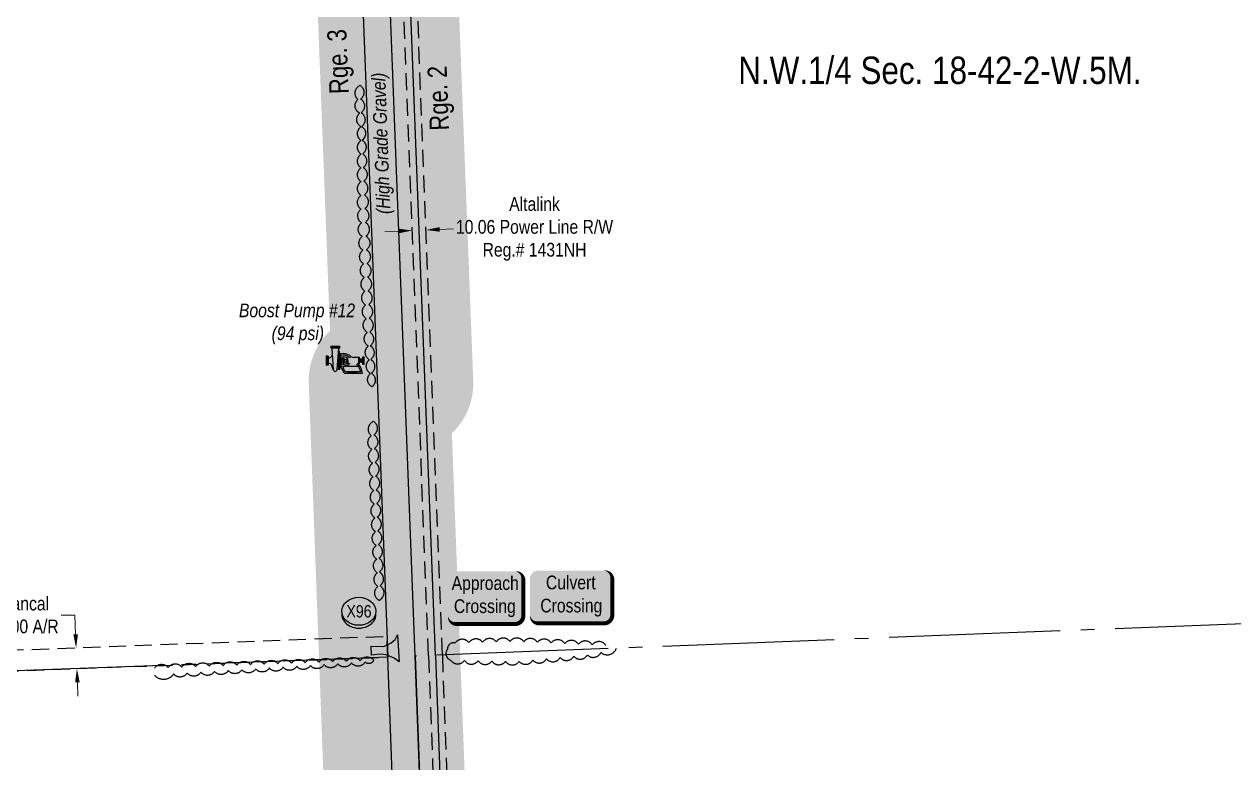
# Model space of a CAD drawing. Extents: x 670596 to 687743, y 5824540 to 5836613.
# Drawn here: x 683205 to 684087, y 5833134 to 5833673 of the extents above; entities that cross this region are included whole.
import ezdxf
from ezdxf.enums import TextEntityAlignment as Align

# ---------------------------------------------------------------- set-up
doc = ezdxf.new("R2010")
doc.units = 0
doc.header["$LTSCALE"] = 5
doc.header["$PDSIZE"] = 0.5
for name, pattern in [('0', [1, 1, 0]), ('foc-ACCESSROAD', [3.75, 2.5, -1.25]), ('foc-FLOWLINE', [3.75, 2.5, -1.25]), ('foc-QUARTERLINE', [33, 25, -3, 2, -3])]:
    doc.linetypes.add(name, pattern=pattern)
doc.layers.get('Defpoints').update_dxf_attribs({"color": 9})
doc.layers.add('10-20_pump_placements_Poi', color=7, linetype='Continuous', plot=False)
for name, color, linetype in [('AS-POWER', 104, 'foc-POWER'), ('AS-ROADS', 254, 'Continuous'), ('C-SYMBOL', 7, 'Continuous'), ('CG-NOTES', 7, 'Continuous'), ('D-TXT', 6, 'Continuous'), ('F-AR', 190, 'foc-ACCESSROAD'), ('F-EZE', 190, 'foc-FLOWLINE'), ('L-BD', 7, 'Continuous'), ('L-QSEC', 8, 'foc-QUARTERLINE'), ('L-SEC', 7, 'Continuous'), ('P-BUFFER-H 30m', 51, 'Continuous'), ('P-CROSSINGS', 250, 'Continuous'), ('T-BUSH', 110, '0')]:
    doc.layers.add(name, color=color, linetype=linetype)
for name, color, linetype, lineweight in [('F-AR-T', 190, 'Continuous', 9), ('F-EZE-T', 190, 'Continuous', 9), ('T-TEXT', 48, 'Continuous', 18)]:
    doc.layers.add(name, color=color, linetype=linetype, lineweight=lineweight)
doc.layers.add('P-PROPOSED-WL4', color=7, linetype='Continuous', true_color=0x5b5bc8)
doc.styles.add('100L', font='ARIALN.TTF', dxfattribs={"height": 11})
doc.styles.add('175L', font='ARIALN.TTF', dxfattribs={"height": 20})
doc.styles.add('80', font='ARIALN.TTF', dxfattribs={"height": 10})
doc.styles.add('80CG', font='ARIALN.TTF', dxfattribs={"height": 10})
doc.styles.add('80L', font='ARIALN.TTF', dxfattribs={"height": 10})
doc.styles.add('80LS', font='ARIALNI.TTF', dxfattribs={"height": 10})
doc.styles.add('Crossing', font='ARIALN.TTF', dxfattribs={"height": 10})
doc.styles.add('foc-LtypeFont', font='ARIALN.TTF', dxfattribs={"height": 7.35})
doc.linetypes.add('foc-POWER', pattern='A,6,-1,["P",foc-LtypeFont,S=0.2,R=0,X=-0.625,Y=-0.75],-1.24,4', length=12.24)
doc.dimstyles.new('Compass 5 000', dxfattribs={"dimscale": 5, "dimtxt": 9, "dimasz": 2, "dimexe": 0.2, "dimexo": 0.0625, "dimgap": 0.5, "dimtad": 0, "dimtih": 1, "dimtoh": 1, "dimzin": 0, "dimdsep": 46, "dimtxsty": '80CG', "dimcen": 0.1, "dimse1": 1, "dimse2": 1, "dimclrd": 256, "dimclrt": 256, "dimaunit": 1, "dimadec": 4, "dimazin": 0, "dimtfac": 0.06, "dimtofl": 0, "dimtmove": 0, "dimatfit": 1, "dimfxl": 0.2, "dimtolj": 1, "dimtzin": 0, "dimlwd": -1, "dimarcsym": 0})

# ---------------------------------------------------------------- blocks, each defined once
blk = doc.blocks.new('*D407')
at = {"layer": 'Defpoints', "color": 0, "transparency": 16777216}
for p in [(683233.83, 5833217.71), (683242.59, 5833218.03), (683234.38, 5833202.72)]:
    blk.add_point(p, dxfattribs=at)
at = {"layer": 'F-AR-T', "transparency": 16777216}
for p, q in [((683241.7, 5833242.06), (683231.7, 5833242.06)), ((683242.22, 5833228.02), (683241.7, 5833242.06)), ((683243.51, 5833193.05), (683243.88, 5833183.05))]:
    blk.add_line(p, q, dxfattribs=at)
for points in [[(683243.89, 5833228.08), (683240.55, 5833227.96), (683242.59, 5833218.03)], [(683245.18, 5833193.11), (683241.84, 5833192.99), (683243.14, 5833203.04)]]:
    blk.add_solid(points, dxfattribs=at)
at = {"layer": 'F-AR-T', "transparency": 16777216, "insert": (683204.42, 5833242.06), "char_height": 10, "attachment_point": 5, "style": '80CG'}
blk.add_mtext('\\A1;Mancal\\P15.00 A/R', dxfattribs=at)
blk = doc.blocks.new('*U487')
h = blk.add_hatch(color=254)
edge = h.paths.add_edge_path()
edge.add_line((-24, -20), (24, -20))
edge.add_arc((24, -14), 6, 270, 360)
edge.add_line((30, -14), (30, 12.5))
edge.add_arc((24, 12.5), 6, 0, 90)
edge.add_line((24, 18.5), (-24, 18.5))
edge.add_arc((-24, 12.5), 6, 90, 180)
edge.add_line((-30, 12.5), (-30, -14))
edge.add_arc((-24, -14), 6, 180, 270)
at = {"color": 160, "flags": 128}
blk.add_lwpolyline([(-24, -20, 3, 3, 0), (24, -20, 3, 3, 0.414214), (30, -14, 3, 3, 0), (30, 12.5, 3, 0, 0.414214), (24, 18.5, 0, 0, 0), (-24, 18.5, 0, 0, 0.414214), (-30, 12.5, 0, 0, 0), (-30, -14, 0, 3, 0.414214)], format="xyseb", close=True, dxfattribs=at)
at = {"color": 160, "style": '80'}
blk.add_attdef('ENTER_TEXT_001', (-26.85, -4.92), '', height=10, dxfattribs=at)
blk = doc.blocks.new('*U858')
h = blk.add_hatch(color=59)
edge = h.paths.add_edge_path()
edge.add_line((-21.5, -20), (21.5, -20))
edge.add_arc((21.5, -14), 6, 270, 360)
edge.add_line((27.5, -14), (27.5, 12.5))
edge.add_arc((21.5, 12.5), 6, 0, 90)
edge.add_line((21.5, 18.5), (-21.5, 18.5))
edge.add_arc((-21.5, 12.5), 6, 90, 180)
edge.add_line((-27.5, 12.5), (-27.5, -14))
edge.add_arc((-21.5, -14), 6, 180, 270)
at = {"color": 1, "flags": 128}
blk.add_lwpolyline([(-21.5, -20, 3, 3, 0), (21.5, -20, 3, 3, 0.414214), (27.5, -14, 3, 3, 0), (27.5, 12.5, 3, 0, 0.414214), (21.5, 18.5, 0, 0, 0), (-21.5, 18.5, 0, 0, 0.414214), (-27.5, 12.5, 0, 0, 0), (-27.5, -14, 0, 3, 0.414214)], format="xyseb", close=True, dxfattribs=at)
blk.add_lwpolyline([(-70.43, -37.66, 0, 7.5, 0), (0, 0, 0, 0, 0)], format="xyseb", dxfattribs=at)
at = {"color": 1, "style": '80'}
blk.add_attdef('ENTER_TEXT_001', (-36.68, -4.99), '', height=10, dxfattribs=at)
blk = doc.blocks.new('*D503')
at = {"layer": 'Defpoints', "color": 0, "transparency": 16777216}
for p in [(683497.76, 5833522.81), (683498.38, 5833506.69), (683488.33, 5833506.3)]:
    blk.add_point(p, dxfattribs=at)
at = {"layer": 'F-EZE-T', "transparency": 16777216}
for p, q in [((683477.72, 5833522.04), (683467.72, 5833521.65)), ((683507.75, 5833523.19), (683517.75, 5833523.57))]:
    blk.add_line(p, q, dxfattribs=at)
for points in [[(683507.69, 5833524.85), (683507.82, 5833521.52), (683497.76, 5833522.81)], [(683477.65, 5833523.7), (683477.78, 5833520.37), (683487.71, 5833522.42)]]:
    blk.add_solid(points, dxfattribs=at)
at = {"layer": 'F-EZE-T', "transparency": 16777216, "insert": (683576.89, 5833523.57), "char_height": 10, "attachment_point": 5, "style": '80CG'}
blk.add_mtext('\\A1;Altalink\\P10.06 Power Line R/W\\PReg.# 1431NH', dxfattribs=at)
blk = doc.blocks.new('xing2')
h = blk.add_hatch(color=50)
h.dxf.hatch_style = 1
edge = h.paths.add_edge_path()
edge.add_ellipse((0, 0), major_axis=(-12.5, 0), ratio=0.816297, start_angle=0, end_angle=360)
h = blk.add_hatch(color=250)
h.dxf.hatch_style = 1
edge = h.paths.add_edge_path()
edge.add_ellipse((0, -2.05), major_axis=(-12.5, 0), ratio=0.816297, start_angle=0, end_angle=180)
edge.add_line((12.5, -2.05), (12.5, 0))
edge.add_ellipse((0, 0), major_axis=(-12.5, 0), ratio=0.816297, start_angle=0, end_angle=180, ccw=False)
edge.add_line((-12.5, 0), (-12.5, -2.05))
at = {"color": 250}
blk.add_ellipse((0, 0), major_axis=(-12.5, 0), ratio=0.816297, dxfattribs=at)
blk.add_ellipse((0, -2.05), major_axis=(-12.5, 0), ratio=0.816297, start_param=0, end_param=3.141593, dxfattribs=at)
at = {"color": 250, "style": 'Crossing'}
blk.add_attdef('CROSSING', text='', height=9, dxfattribs=at).set_placement((0.09, 0.02), align=Align.MIDDLE_CENTER)
at = {"color": 250, "style": 'Crossing', "flags": 1}
for tag, p in [('OWNER', (0.09, -12.49)), ('DESCRIPTION', (0.09, -25.77)), ('LOCATION', (0.09, -39.3)), ('DWG_REF', (0.09, -52.84))]:
    blk.add_attdef(tag, text='', height=9, dxfattribs=at).set_placement(p, align=Align.MIDDLE_CENTER)
blk = doc.blocks.new('A$C32476C2E')
for p, q in [((-61.9, 54.2), (-61.9, 47.2)), ((-61.9, 54.2), (-26.7, 54.2)), ((-61.9, 50.7), (-26.7, 50.7)), ((-61.9, 47.2), (-26.7, 47.2)), ((-26.7, 47.2), (-26.7, 54.2)), ((-72.4, 15.5), (-79.5, 15.5)), ((-79.5, 15.5), (-79.5, -19.6)), ((-76, 15.5), (-76, -19.6)), ((-72.4, 15.5), (-72.4, -19.6)), ((-51.3, -37.8), (-56.6, 46.4)), ((-37.3, -37.2), (-31, 46.6)), ((-32, -2.1), (-32, 33.1)), ((-27.6, 33.1), (-32, 33.1)), ((-27.6, 24.3), (-27.6, 33.1)), ((-27.6, -2.1), (-27.6, 24.3)), ((-23.2, 24.3), (-27.6, 24.3)), ((-23.2, -2.1), (-23.2, 24.3)), ((-19.7, -2.1), (-19.7, 6.8)), ((-19.7, 4.3), (-13.4, 4.3)), ((-13.4, 6.8), (-9.9, 6.8)), ((-13.4, -2.1), (-13.4, 6.8)), ((-9.9, -2.1), (-9.9, 6.8)), ((-9.9, 2.3), (1.4, 2.3)), ((1.4, 4.2), (3.1, 5.9)), ((1.4, -2.1), (1.4, 4.2)), ((3.1, -2.1), (3.1, 8.5)), ((5.3, -2.1), (5.3, 8.8)), ((50.6, 10.2), (29.5, 10.2)), ((47.1, -14.4), (47.1, 10.2)), ((50.6, -14.4), (50.6, 10.2)), ((54.1, 3.2), (50.6, 6.7)), ((54.1, -7.3), (54.1, 3.2)), ((59.4, 2.3), (54.1, 2.3)), ((62.9, 5), (59.4, 5)), ((59.4, -9.1), (59.4, 5)), ((62.9, -16.1), (62.9, 12)), ((62.9, 12), (68.2, 12)), ((68.2, -16.1), (68.2, 12)), ((-72.4, -19.6), (-79.5, -19.6)), ((-51.1, -39.2), (-57.1, -22.7)), ((-27.6, -37.2), (-37.3, -37.2)), ((-32, -2.1), (-32, -37.2)), ((-27.6, -2.1), (-27.6, -28.4)), ((-27.6, -28.4), (-27.6, -37.2)), ((-23.2, -28.4), (-27.6, -28.4)), ((-23.2, -2.1), (-23.2, -28.4)), ((-19.7, -2.1), (-19.7, -10.9)), ((-19.7, -8.4), (-13.4, -8.4)), ((-13.4, -2.1), (-13.4, -10.9)), ((-13.4, -10.9), (-9.9, -10.9)), ((4.3, -24.1), (-10.6, -26.9)), ((-9.9, -2.1), (-9.9, -10.9)), ((-9.9, -6.5), (1.4, -6.5)), ((54.9, -45.8), (-6.2, -45.8)), ((1.4, -2.1), (1.4, -8.3)), ((1.4, -8.3), (3.1, -10)), ((3.1, -2.1), (3.1, -12.6)), ((4.3, -18.7), (4.3, -24.1)), ((4.3, -24.1), (45.7, -24.1)), ((5.3, -2.1), (5.3, -12.9)), ((50.6, -14.4), (45.3, -14.4)), ((54.1, -7.3), (50.6, -10.8)), ((59.4, -6.5), (54.1, -6.5)), ((62.9, -9.1), (59.4, -9.1)), ((62.9, -16.1), (68.2, -16.1)), ((-10.2, -51.1), (61.2, -51.1)), ((4.3, -49), (2.2, -51.1)), ((39.4, -49), (4.3, -49)), ((39.4, -49), (41.5, -51.1))]:
    blk.add_line(p, q)
for centre, radius, start, end in [((-57.3, 46.5), 0.664, 348.3965, 77.2723), ((-30.3, 46.4), 0.729, 94.5399, 183.8661), ((-70.7, 24.3), 16, 263.5945, 348.0269), ((-14.1, -21.6), 46.8, 56.1901, 101.1901), ((-14.1, -21.6), 40.7, 56.1901, 102.9092), ((-13.7, 6), 6.05, 82.5569, 172.5569), ((-13.8, -30.6), 42.6, 66.5291, 88.7878), ((3.5, 13.4), 4.89, 265.5774, 292.9639), ((6.9, 5.5), 3.68, 95.1632, 112.9639), ((13.4, 17.3), 7.11, 226.6908, 273.7462), ((29.2, 35), 24.7, 225.6986, 270.6986), ((-71, -26.8), 14.5, 16.3708, 95.5387), ((-44.3, -37.5), 7.04, 182.3453, 2.3453), ((-14.1, 17.5), 40.7, 257.0908, 303.8099), ((-52.7, -60.4), 43.5, 12.3381, 47.3381), ((-13.7, -10.1), 6.05, 187.4431, 277.4431), ((-9.9, -30.4), 3.52, 100.7582, 215.0512), ((-13.8, 26.5), 42.6, 271.2122, 293.4709), ((-52.7, -60.4), 48.7, 17.3819, 35.0512), ((3.5, -17.5), 4.89, 67.0361, 94.4226), ((6.9, -9.6), 3.68, 247.0361, 264.8368), ((13.4, -21.5), 7.11, 86.2538, 133.3092), ((-10.2, -60.7), 66.8, 12.8303, 42.6217), ((-10.2, -60.7), 72.1, 7.6217, 42.6217)]:
    blk.add_arc(centre, radius, start, end)

msp = doc.modelspace()

# ---------------------------------------------------------------- hatches: boundary and pattern name
at = {"layer": 'AS-ROADS'}
h = msp.add_hatch(color=256, dxfattribs=at)
h.dxf.hatch_style = 1
h.paths.add_polyline_path([(683457.709, 5833219.443), (683466.913, 5833219.047), (683472.455, 5833221.816), (683475.227, 5833224.19), (683477.008, 5833227.652), (683478.097, 5833207.969), (683474.534, 5833210.64), (683468.695, 5833213.014), (683464.34, 5833213.607), (683458.105, 5833212.915)])
at = {"layer": 'P-BUFFER-H 30m'}
h = msp.add_hatch(color=256, dxfattribs=at)
h.dxf.hatch_style = 1
edge = h.paths.add_edge_path()
edge.add_line((677190.88, 5826034.364), (676987.84, 5826027.225))
edge.add_line((676987.84, 5826027.225), (676988.351, 5826011.208))
edge.add_arc((676938.382, 5826009.615), 49.994, -120.521047, 1.826075, ccw=False)
edge.add_line((676912.993, 5825966.548), (676909.934, 5825968.352))
edge.add_arc((676935.324, 5826011.418), 49.994, 181.826075, 239.478953, ccw=False)
edge.add_line((676885.355, 5826009.825), (676883.222, 5826076.736))
edge.add_arc((676933.19, 5826078.329), 49.994, 92.013805, 181.826075, ccw=False)
edge.add_line((676931.434, 5826128.292), (677186.782, 5826137.271))
edge.add_line((677186.782, 5826137.271), (677172.574, 5826493.957))
edge.add_arc((677222.529, 5826495.947), 49.994, 182.217236, 182.280935, ccw=False)
edge.add_line((677172.572, 5826494.013), (677161.576, 5826778.028))
edge.add_arc((677211.532, 5826779.962), 49.994, 133.32201, 182.217236, ccw=False)
edge.add_line((677177.232, 5826816.333), (677158.55, 5827298.559))
edge.add_line((677158.55, 5827298.559), (677123.328, 5828102.041))
edge.add_line((677123.328, 5828102.041), (677088.029, 5828904.381))
edge.add_arc((677137.974, 5828906.578), 49.994, 92.094528, 182.519115, ccw=False)
edge.add_line((677136.147, 5828956.539), (677941.688, 5828985.999))
edge.add_line((677941.688, 5828985.999), (678795.39, 5829017.43))
edge.add_arc((678838.014, 5828991.303), 49.994, 92.178655, 148.493114, ccw=False)
edge.add_line((678836.113, 5829041.261), (679095.94, 5829051.145))
edge.add_line((679095.94, 5829051.145), (679103.038, 5829053.867))
edge.add_arc((679120.935, 5829007.187), 49.994, 92.18666, 110.977343, ccw=False)
edge.add_line((679119.028, 5829057.144), (679561.069, 5829074.022))
edge.add_arc((679566.877, 5829024.367), 49.994, 92.195397, 96.67124, ccw=False)
edge.add_line((679564.962, 5829074.324), (680316.807, 5829103.147))
edge.add_line((680316.807, 5829103.147), (680289.029, 5829852.071))
edge.add_line((680289.029, 5829852.071), (680264.054, 5830522.758))
edge.add_arc((680314.013, 5830524.619), 49.994, 133.258056, 182.132573, ccw=False)
edge.add_line((680279.753, 5830561.028), (680276.196, 5830656.553))
edge.add_line((680276.196, 5830656.553), (680246.213, 5831460.206))
edge.add_line((680246.213, 5831460.206), (680215.351, 5832284.366))
edge.add_arc((680265.309, 5832286.237), 49.994, 92.148626, 182.144523, ccw=False)
edge.add_line((680263.435, 5832336.196), (681068.877, 5832366.415))
edge.add_line((681068.877, 5832366.415), (681821.401, 5832394.716))
edge.add_line((681821.401, 5832394.716), (681805.598, 5832816.244))
edge.add_arc((681855.557, 5832818.117), 49.994, 143.113192, 182.146882, ccw=False)
edge.add_line((681815.571, 5832848.125), (681834.732, 5832873.657))
edge.add_arc((681874.718, 5832843.649), 49.994, 2.145927, 143.113192, ccw=False)
edge.add_line((681924.677, 5832845.521), (681941.401, 5832399.193))
edge.add_line((681941.401, 5832399.193), (682694.705, 5832426.985))
edge.add_line((682694.705, 5832426.985), (683448.059, 5832454.84))
edge.add_line((683448.059, 5832454.84), (683412.219, 5833411.237))
edge.add_arc((683462.178, 5833413.109), 49.994, 133.562272, 182.146115, ccw=False)
edge.add_line((683427.725, 5833449.336), (683406.047, 5834013.774))
edge.add_line((683406.047, 5834013.774), (683375.916, 5834817.728))
edge.add_line((683375.916, 5834817.728), (683345.977, 5835624.47))
edge.add_arc((683395.936, 5835626.324), 49.994, 92.287428, 182.125311, ccw=False)
edge.add_line((683393.941, 5835676.278), (684197.29, 5835708.367))
edge.add_line((684197.29, 5835708.367), (684908.467, 5835736.78))
edge.add_line((684908.467, 5835736.78), (684942.361, 5835811.073))
edge.add_arc((684987.845, 5835790.323), 49.994, 65.131456, 155.476492, ccw=False)
edge.add_line((685008.869, 5835835.681), (685028.667, 5835826.504))
edge.add_arc((685007.643, 5835781.146), 49.994, -16.068914, 65.131456, ccw=False)
edge.add_line((685055.684, 5835767.308), (685044.658, 5835729.031))
edge.add_line((685044.658, 5835729.031), (685314.688, 5835739.386))
edge.add_arc((685316.604, 5835689.429), 49.994, 34.222356, 92.196177, ccw=False)
edge.add_line((685357.942, 5835717.546), (685598.018, 5835364.582))
edge.add_line((685598.018, 5835364.582), (685834.75, 5835370.452))
edge.add_arc((685835.99, 5835320.474), 49.994, 2.198313, 91.420588, ccw=False)
edge.add_line((685885.947, 5835322.392), (685911.192, 5834664.749))
edge.add_line((685911.192, 5834664.749), (686635.77, 5834691.532))
edge.add_line((686635.77, 5834691.532), (686625.993, 5834943.667))
edge.add_line((686625.993, 5834943.667), (686625.603, 5834953.705))
edge.add_arc((686675.56, 5834955.642), 49.994, 92.288875, 182.220798, ccw=False)
edge.add_line((686673.563, 5835005.596), (687058.366, 5835020.976))
edge.add_arc((687098.555, 5834991.24), 49.994, 92.512715, 143.501535, ccw=False)
edge.add_line((687096.363, 5835041.186), (687099.36, 5835041.317))
edge.add_arc((687101.551, 5834991.372), 49.994, 2.512715, 92.512715, ccw=False)
edge.add_line((687151.497, 5834993.563), (687152.446, 5834971.929))
edge.add_arc((687102.501, 5834969.737), 49.994, -87.487492, 2.512715, ccw=False)
edge.add_line((687104.692, 5834919.791), (687096.429, 5834919.429))
edge.add_arc((687094.238, 5834969.375), 49.994, 272.288873, 272.512507, ccw=False)
edge.add_line((687096.234, 5834919.421), (686730.564, 5834904.805))
edge.add_line((686730.564, 5834904.805), (686741.01, 5834635.46))
edge.add_arc((686691.053, 5834633.523), 49.994, -87.779202, 2.220798, ccw=False)
edge.add_line((686692.991, 5834583.567), (686662.171, 5834582.372))
edge.add_arc((686660.234, 5834632.328), 49.994, 247.182957, 272.220798, ccw=False)
edge.add_line((686640.846, 5834586.246), (686635.568, 5834588.467))
edge.add_line((686635.568, 5834588.467), (685862.114, 5834559.877))
edge.add_arc((685860.267, 5834609.837), 49.994, 182.198313, 272.116949, ccw=False)
edge.add_line((685810.31, 5834607.919), (685785.041, 5835266.201))
edge.add_line((685785.041, 5835266.201), (685571.688, 5835260.91))
edge.add_arc((685570.449, 5835310.888), 49.994, 214.222356, 271.420588, ccw=False)
edge.add_line((685529.111, 5835282.771), (685289.298, 5835635.35))
edge.add_line((685289.298, 5835635.35), (685002.226, 5835624.341))
edge.add_line((685002.226, 5835624.341), (684975.431, 5835623.27))
edge.add_arc((684973.435, 5835673.224), 49.994, 229.837958, 272.287782, ccw=False)
edge.add_line((684941.192, 5835635.018), (684201.401, 5835605.462))
edge.add_line((684201.401, 5835605.462), (683450.853, 5835575.482))
edge.add_line((683450.853, 5835575.482), (683478.831, 5834821.566))
edge.add_line((683478.831, 5834821.566), (683508.96, 5834017.677))
edge.add_line((683508.96, 5834017.677), (683532.192, 5833412.794))
edge.add_arc((683482.235, 5833410.876), 49.994, -46.495355, 2.199485, ccw=False)
edge.add_line((683516.651, 5833374.614), (683552.96, 5832405.714))
edge.add_arc((683503.001, 5832403.842), 49.994, -87.882475, 2.146115, ccw=False)
edge.add_line((683504.848, 5832353.882), (682698.506, 5832324.068))
edge.add_line((682698.506, 5832324.068), (681892.271, 5832294.323))
edge.add_arc((681890.428, 5832344.283), 49.994, 264.056445, 272.112898, ccw=False)
edge.add_arc((681876.342, 5832343.751), 49.994, 272.153947, 280.265865, ccw=False)
edge.add_line((681878.221, 5832293.793), (681072.743, 5832263.5))
edge.add_line((681072.743, 5832263.5), (680320.249, 5832235.268))
edge.add_line((680320.249, 5832235.268), (680349.128, 5831464.053))
edge.add_line((680349.128, 5831464.053), (680379.111, 5830660.389))
edge.add_line((680379.111, 5830660.389), (680384.182, 5830524.23))
edge.add_arc((680334.223, 5830522.37), 49.994, -46.742123, 2.132739, ccw=False)
edge.add_line((680368.483, 5830485.96), (680391.945, 5829855.896))
edge.add_line((680391.945, 5829855.896), (680421.685, 5829054.073))
edge.add_arc((680371.726, 5829052.22), 49.994, -87.804603, 2.124156, ccw=False)
edge.add_line((680373.641, 5829002.263), (679575.799, 5828971.677))
edge.add_arc((679569.977, 5829021.331), 49.994, 272.18666, 276.686638, ccw=False)
edge.add_line((679571.885, 5828971.373), (679131.72, 5828954.566))
edge.add_line((679131.72, 5828954.566), (679124.618, 5828951.844))
edge.add_arc((679106.72, 5828998.524), 49.994, 272.178655, 290.977343, ccw=False)
edge.add_line((679108.621, 5828948.566), (678884.632, 5828940.045))
edge.add_arc((678841.974, 5828966.116), 49.994, 272.108492, 328.568358, ccw=False)
edge.add_line((678843.813, 5828916.156), (677945.465, 5828883.082))
edge.add_line((677945.465, 5828883.082), (677193.263, 5828855.571))
edge.add_line((677193.263, 5828855.571), (677226.216, 5828106.56))
edge.add_line((677226.216, 5828106.56), (677261.444, 5827302.934))
edge.add_arc((677211.498, 5827300.745), 49.994, 2.218614, 2.510029, ccw=False)
edge.add_line((677261.454, 5827302.68), (677281.716, 5826779.679))
edge.add_arc((677231.76, 5826777.743), 49.994, -46.679478, 2.218614, ccw=False)
edge.add_line((677266.06, 5826741.371), (677275.481, 5826498.026))
edge.add_line((677275.481, 5826498.026), (677306.827, 5825711.068))
edge.add_line((677306.827, 5825711.068), (677315.471, 5825699.601))
edge.add_arc((677275.552, 5825669.505), 49.994, 1.988412, 37.013358, ccw=False)
edge.add_line((677325.515, 5825671.239), (677327.417, 5825616.478))
edge.add_arc((677277.453, 5825614.743), 49.994, -88.099944, 1.988412, ccw=False)
edge.add_line((677279.111, 5825564.777), (677258.016, 5825564.077))
edge.add_arc((677256.359, 5825614.043), 49.994, 181.98998, 271.900056, ccw=False)
edge.add_line((677206.395, 5825612.307), (677206.156, 5825619.185))
edge.add_line((677206.156, 5825619.185), (676448.534, 5825593.112))
edge.add_line((676448.534, 5825593.112), (675621.606, 5825565.447))
edge.add_line((675621.606, 5825565.447), (674813.811, 5825535.401))
edge.add_line((674813.811, 5825535.401), (674006.072, 5825504.83))
edge.add_line((674006.072, 5825504.83), (673985.967, 5825504.069))
edge.add_arc((673984.076, 5825554.027), 49.994, 271.847905, 272.16748, ccw=False)
edge.add_line((673985.688, 5825504.06), (673184.703, 5825478.217))
edge.add_line((673184.703, 5825478.217), (672384.069, 5825452.353))
edge.add_line((672384.069, 5825452.353), (672364.028, 5825451.705))
edge.add_line((672364.028, 5825451.705), (671562.255, 5825423.567))
edge.add_line((671562.255, 5825423.567), (671405.716, 5825418.102))
edge.add_line((671405.716, 5825418.102), (671360.474, 5825352.878))
edge.add_line((671360.474, 5825352.878), (671368.43, 5825306.565))
edge.add_line((671368.43, 5825306.565), (671377.864, 5825268.225))
edge.add_line((671377.864, 5825268.225), (671395.798, 5825272.31))
edge.add_arc((671406.901, 5825223.564), 49.994, 6.188841, 102.831332, ccw=False)
edge.add_line((671456.604, 5825228.954), (671457.842, 5825217.538))
edge.add_line((671457.842, 5825217.538), (671465.055, 5825159.957))
edge.add_line((671465.055, 5825159.957), (671491.712, 5825126.618))
edge.add_arc((671452.666, 5825095.397), 49.994, 1.309193, 38.645258, ccw=False)
edge.add_line((671502.646, 5825096.54), (671503.523, 5825058.17))
edge.add_arc((671453.542, 5825057.028), 49.994, -32.601957, 1.309193, ccw=False)
edge.add_line((671495.659, 5825030.091), (671398.31, 5824877.882))
edge.add_arc((671356.193, 5824904.819), 49.994, 193.727388, 327.398043, ccw=False)
edge.add_arc((671355.09, 5824908.662), 49.994, 147.398016, 198.310676, ccw=False)
edge.add_line((671312.974, 5824935.599), (671400.193, 5825071.97))
edge.add_line((671400.193, 5825071.97), (671400.095, 5825076.287))
edge.add_line((671400.095, 5825076.287), (671375.283, 5825107.317))
edge.add_arc((671414.33, 5825138.538), 49.994, 187.140394, 218.645258, ccw=False)
edge.add_line((671364.724, 5825132.324), (671361.401, 5825158.85))
edge.add_line((671361.401, 5825158.85), (671349.952, 5825156.242))
edge.add_arc((671338.849, 5825204.987), 49.994, 193.822991, 282.831332, ccw=False)
edge.add_line((671290.303, 5825193.043), (671268.001, 5825283.686))
edge.add_arc((671319.46, 5825296.347), 52.994, 189.747991, 193.822991, ccw=False)
edge.add_line((671267.231, 5825287.374), (671255.511, 5825355.596))
edge.add_arc((671307.74, 5825364.568), 52.994, 145.253591, 189.747991, ccw=False)
edge.add_line((671264.195, 5825394.772), (671336.235, 5825498.63))
edge.add_arc((671377.314, 5825470.137), 49.994, 91.999391, 145.253591, ccw=False)
edge.add_line((671375.57, 5825520.1), (671558.652, 5825526.492))
edge.add_line((671558.652, 5825526.492), (672360.486, 5825554.632))
edge.add_arc((672362.239, 5825504.669), 49.994, 91.85035, 92.009966, ccw=False)
edge.add_line((672360.625, 5825554.636), (672380.743, 5825555.286))
edge.add_line((672380.743, 5825555.286), (673181.379, 5825581.151))
edge.add_line((673181.379, 5825581.151), (673982.227, 5825606.989))
edge.add_line((673982.227, 5825606.989), (674002.177, 5825607.744))
edge.add_line((674002.177, 5825607.744), (674809.949, 5825638.317))
edge.add_line((674809.949, 5825638.317), (675617.882, 5825668.367))
edge.add_arc((675619.741, 5825618.408), 49.994, 91.916118, 92.130078, ccw=False)
edge.add_line((675618.069, 5825668.374), (676445.042, 5825696.04))
edge.add_line((676445.042, 5825696.04), (677203.317, 5825722.136))
edge.add_line((677203.317, 5825722.136), (677190.88, 5826034.364))
at = {"layer": 'P-PROPOSED-WL4'}
h = msp.add_hatch(color=256, dxfattribs=at)
h.dxf.hatch_style = 1
h.paths.add_polyline_path([(678776.296, 5828963.673), (678841.971, 5828966.182), (678841.125, 5828988.417), (679106.688, 5828998.52), (679121.511, 5829004.203), (679569.887, 5829021.324), (679569.882, 5829021.477), (680371.726, 5829052.22), (680341.986, 5829854.036), (680317.122, 5830521.733), (680334.223, 5830522.37), (680329.152, 5830658.525), (680299.169, 5831462.182), (680268.419, 5832283.352), (681070.864, 5832313.458), (681876.342, 5832343.751), (681858.595, 5832817.167), (681872.038, 5832835.08), (681890.428, 5832344.283), (682696.659, 5832374.028), (683503.001, 5832403.842), (683472.74, 5833211.369), (683442.117, 5834015.03), (683432.361, 5834275.239), (683449.254, 5834275.872), (683428.872, 5834819.712), (683399.237, 5835618.269), (683396.239, 5835618.158), (683425.874, 5834819.601), (683446.144, 5834278.757), (683429.251, 5834278.124), (683439.12, 5834014.917), (683469.906, 5833211.408), (683499.891, 5832406.729), (682696.548, 5832377.025), (681893.313, 5832347.391), (681874.718, 5832843.649), (681855.557, 5832818.117), (681873.232, 5832346.636), (681070.751, 5832316.456), (680265.309, 5832286.237), (680296.172, 5831462.07), (680326.155, 5830658.414), (680331.114, 5830525.256), (680314.013, 5830524.619), (680338.988, 5829853.924), (680368.617, 5829055.102), (679566.787, 5829024.36), (679566.792, 5829024.207), (679120.901, 5829007.182), (679106.077, 5829001.498), (678838.014, 5828991.3), (678838.86, 5828969.065), (678776.238, 5828966.688)])

# ---------------------------------------------------------------- linework, layer by layer
at = {"layer": '10-20_pump_placements_Poi'}
msp.add_point((683490.511, 5833191.457), dxfattribs=at)
msp.add_point((683490.511, 5833191.457), dxfattribs=at)
at = {"layer": 'AS-POWER', "flags": 128}
for points in [[(683524.424, 5832287.382), (683520.575, 5832387.296), (683489.869, 5833212.1), (683459.001, 5834015.805), (683402.431, 5835532.088)], [(683504.638, 5833212.667), (683473.77, 5834016.372)], [(683504.639, 5833212.642), (683534.161, 5832407.924)]]:
    msp.add_lwpolyline(points, dxfattribs=at)
at = {"layer": 'AS-ROADS', "const_width": 6.999, "flags": 128}
msp.add_lwpolyline([(683382.94, 5835722.572), (683387.224, 5835631.895), (683433.222, 5834416.137), (683459.711, 5833731.661), (683492.251, 5832911.333), (683511.05, 5832397.649)], dxfattribs=at)
at = {"layer": 'AS-ROADS', "flags": 128}
msp.add_lwpolyline([(683457.709, 5833219.443), (683466.913, 5833219.047), (683472.455, 5833221.816), (683475.227, 5833224.19), (683477.008, 5833227.652), (683478.097, 5833207.969), (683474.534, 5833210.64), (683468.695, 5833213.014), (683464.34, 5833213.607), (683458.105, 5833212.915)], close=True, dxfattribs=at)
at = {"layer": 'F-AR', "flags": 128}
msp.add_lwpolyline([(682856.858, 5833205.023), (683119.831, 5833214.705), (683136.617, 5833199.11), (683469.906, 5833211.408), (683469.353, 5833226.396), (683142.274, 5833214.327), (683125.488, 5833229.922), (682856.299, 5833220.011)], close=True, dxfattribs=at)
at = {"layer": 'F-EZE', "flags": 128}
for points in [[(683499.613, 5833212.474), (683468.745, 5834016.179)], [(683509.664, 5833212.86), (683478.796, 5834016.565)], [(683499.613, 5833212.457), (683529.135, 5832407.739)], [(683509.665, 5833212.826), (683539.187, 5832408.108)]]:
    msp.add_lwpolyline(points, dxfattribs=at)
at = {"layer": 'L-QSEC', "flags": 128}
for points in [[(684290.089, 5833243.428), (683489.869, 5833212.1)], [(683469.906, 5833211.408), (682666.359, 5833181.759)]]:
    msp.add_lwpolyline(points, dxfattribs=at)
at = {"layer": 'L-SEC', "flags": 128}
for points in [[(683439.12, 5834014.917), (683469.906, 5833211.408)], [(683489.869, 5833212.1), (683459.001, 5834015.805)], [(683499.891, 5832406.729), (683469.906, 5833211.408)], [(683489.869, 5833212.1), (683519.391, 5832407.382)]]:
    msp.add_lwpolyline(points, dxfattribs=at)
at = {"layer": 'T-BUSH', "flags": 128}
for points in [[(683449.68, 5833628.263, -0.5205671), (683450.071, 5833618.272, -0.5205671), (683450.462, 5833608.281, -0.5205671), (683450.854, 5833598.29, -0.5205671), (683451.245, 5833588.299, -0.5205671), (683451.636, 5833578.308, -0.5205671), (683452.028, 5833568.317, -0.5205671), (683452.419, 5833558.325, -0.5205671), (683452.81, 5833548.334, -0.5205671), (683453.202, 5833538.343, -0.5205671), (683453.593, 5833528.352, -0.5205671), (683453.984, 5833518.361, -0.5205671), (683454.376, 5833508.37, -0.5205671), (683454.767, 5833498.379, -0.5205671), (683455.158, 5833488.388, -0.5205671), (683455.55, 5833478.397, -0.5205671), (683455.941, 5833468.406, -0.5205671), (683456.332, 5833458.414, -0.5205671), (683456.724, 5833448.423, -0.5205671), (683457.115, 5833438.432, -0.5205671), (683457.506, 5833428.441, -0.5205671), (683457.898, 5833418.45, -0.5205671), (683458.289, 5833408.459, -0.5205671), (683457.198, 5833418.245, -0.5205671), (683456.443, 5833428.215, -0.5205671), (683455.687, 5833438.185, -0.5205671), (683454.931, 5833448.155, -0.5205671), (683454.194, 5833458.127, -0.5205671), (683453.695, 5833468.113, -0.5205671), (683453.197, 5833478.099, -0.5205671), (683452.698, 5833488.086, -0.5205671), (683452.199, 5833498.072, -0.5205671), (683451.7, 5833508.058, -0.5205671), (683451.201, 5833518.045, -0.5205671), (683450.702, 5833528.031, -0.5205671), (683450.382, 5833538.022, -0.5205671), (683450.382, 5833548.02, -0.5205671), (683450.382, 5833558.019, -0.5205671), (683450.382, 5833568.018, -0.5205671), (683450.382, 5833578.017, -0.5205671), (683450.382, 5833588.015, -0.5205671), (683450.382, 5833598.014, -0.5205671), (683449.392, 5833607.946, -0.5205671), (683448.041, 5833617.853, -0.5205671)], [(683459.396, 5833383.376, -0.5205671), (683459.796, 5833373.386, -0.5205671), (683460.196, 5833363.395, -0.5205671), (683460.596, 5833353.404, -0.5205671), (683460.996, 5833343.413, -0.5205671), (683461.396, 5833333.423, -0.5205671), (683461.795, 5833323.432, -0.5205671), (683462.195, 5833313.441, -0.5205671), (683462.595, 5833303.45, -0.5205671), (683462.995, 5833293.46, -0.5205671), (683463.395, 5833283.469, -0.5205671), (683463.795, 5833273.478, -0.5205671), (683464.195, 5833263.487, -0.5205671), (683464.594, 5833253.497, -0.5205671), (683463.163, 5833252.932, -0.5205671), (683462.715, 5833262.921, -0.5205671), (683462.268, 5833272.909, -0.5205671), (683461.82, 5833282.898, -0.5205671), (683461.372, 5833292.887, -0.5205671), (683460.924, 5833302.875, -0.5205671), (683460.476, 5833312.864, -0.5205671), (683460.028, 5833322.853, -0.5205671), (683459.58, 5833332.842, -0.5205671), (683459.132, 5833342.83, -0.5205671), (683458.684, 5833352.819, -0.5205671), (683458.236, 5833362.808, -0.5205671), (683457.788, 5833372.796, -0.5205671)]]:
    msp.add_lwpolyline(points, format="xyb", close=True, dxfattribs=at)
for points in [[(683628.961, 5833219.897, 0.5205671), (683618.972, 5833220.348, 0.5205671), (683608.984, 5833220.8, 0.5205671), (683598.995, 5833221.251, 0.5205671), (683589.007, 5833221.702, 0.5205671), (683579.018, 5833222.153, 0.5205671), (683569.03, 5833222.604, 0.5205671), (683559.039, 5833222.818, 0.5205671), (683549.044, 5833222.529, 0.5205671), (683539.05, 5833222.239, 0.5205671), (683529.055, 5833221.95, 0.5205671), (683519.061, 5833221.66, 0.5205671), (683513.463, 5833217.273, 0.5205671), (683515.746, 5833209.188, 0.5205671), (683525.743, 5833208.976, 0.5205671), (683535.739, 5833208.763, 0.5205671), (683545.736, 5833208.551, 0.5205671), (683555.732, 5833208.338, 0.5205671), (683565.722, 5833208.317, 0.5205671), (683575.678, 5833209.246, 0.5205671), (683585.633, 5833210.175, 0.5205671), (683595.589, 5833211.103, 0.5205671), (683605.544, 5833212.032, 0.5205671), (683615.5, 5833212.961, 0.5205671), (683625.294, 5833214.778, 0.5205671), (683636.614, 5833217.864, 0.5205671)], [(683299.783, 5833203.385, -0.5205671), (683309.775, 5833203.743, -0.5205671), (683319.768, 5833204.101, -0.5205671), (683329.76, 5833204.46, -0.5205671), (683339.752, 5833204.818, -0.5205671), (683349.745, 5833205.176, -0.5205671), (683359.737, 5833205.534, -0.5205671), (683369.729, 5833205.892, -0.5205671), (683379.722, 5833206.251, -0.5205671), (683389.714, 5833206.609, -0.5205671), (683399.706, 5833206.967, -0.5205671), (683409.699, 5833207.325, -0.5205671), (683419.691, 5833207.684, -0.5205671), (683429.683, 5833208.042, -0.5205671), (683439.676, 5833208.4, -0.5205671), (683449.668, 5833208.758, -0.5205671), (683459.66, 5833209.116, -0.5205671), (683453.329, 5833207.784, -0.5205671), (683443.349, 5833207.17, -0.5205671), (683433.369, 5833206.556, -0.5205671), (683423.39, 5833205.942, -0.5205671), (683413.41, 5833205.327, -0.5205671), (683403.43, 5833204.713, -0.5205671), (683393.45, 5833204.099, -0.5205671), (683383.47, 5833203.485, -0.5205671), (683373.49, 5833202.87, -0.5205671), (683363.51, 5833202.256, -0.5205671), (683353.53, 5833201.642, -0.5205671), (683343.55, 5833201.028, -0.5205671), (683333.571, 5833200.413, -0.5205671), (683323.591, 5833199.799, -0.5205671), (683313.611, 5833199.185, -0.5205671), (683299.718, 5833198.33, -0.5205671)]]:
    msp.add_lwpolyline(points, format="xyb", dxfattribs=at)

# ---------------------------------------------------------------- block references
at = {"xscale": 0.187467375000001, "yscale": 0.187467375000001, "zscale": 0.187467375000001}
msp.add_blockref('A$C32476C2E', (683439.863, 5833427.967), dxfattribs=at)
at = {"layer": 'CG-NOTES'}
ref = msp.add_blockref('*U858', (683541.24, 5833255.5), dxfattribs=dict(at, xscale=0.998822180558433, yscale=0.998822180558433, zscale=0.998822180558433))
ref.add_attrib('ENTER_TEXT_001', 'Approach', (683516.45, 5833260.389), dxfattribs={"layer": '0', "color": 1, "height": 9.9882, "style": '80'})
ref.add_attrib('ENTER_TEXT_002', 'Crossing', (683518.095, 5833243.565), dxfattribs={"layer": '0', "color": 1, "height": 9.9882, "style": '80'})
ref = msp.add_blockref('*U487', (683603.583, 5833256.036), dxfattribs=dict(at, xscale=0.9998710000250061, yscale=0.9998710000250061, zscale=0.9998710000250061))
ref.add_attrib('ENTER_TEXT_001', 'Culvert', (683585.205, 5833260.839), dxfattribs={"layer": '0', "color": 160, "height": 9.9987, "style": '80'})
ref.add_attrib('ENTER_TEXT_002', 'Crossing', (683581.11, 5833243.997), dxfattribs={"layer": '0', "color": 160, "height": 9.9987, "style": '80'})
at = {"layer": 'P-CROSSINGS', "xscale": 0.9997520153760012, "yscale": 0.9997520153760012, "zscale": 0.9997520153760012}
msp.add_blockref('xing2', (683448.778, 5833244.799), dxfattribs=at).add_auto_attribs({'CROSSING': 'X96'})

# ---------------------------------------------------------------- texts
at = {"layer": 'C-SYMBOL', "color": 3, "style": '175L'}
msp.add_text('N.W.1/4 Sec. 18-42-2-W.5M.', height=19.99752, dxfattribs=at).set_placement((683872.531, 5833623.198), align=Align.BOTTOM_CENTER)
at = {"layer": 'D-TXT', "color": 3, "char_height": 13.9983, "attachment_point": 1, "rotation": 92.100959, "style": '80L'}
for s, width, insert in [('Rge. 3', 63.86109, (683427.344, 5833621.649)), ('Rge. 2', 73.75526, (683500.521, 5833594.988))]:
    msp.add_mtext_dynamic_manual_height_columns(s, width=width, gutter_width=47.5, heights=[0], dxfattribs=dict(at, insert=insert))
at = {"layer": 'L-BD', "insert": (683360.894, 5833469.189), "char_height": 10.00288, "attachment_point": 1, "style": '100L'}
msp.add_mtext_dynamic_manual_height_columns('\\pi0.41455;{\\fArial Narrow|b0|i1|c0|p34;Boost Pump #12 \\P\\pi24.275;(94 psi)}', width=85.13033, gutter_width=55, heights=[0], dxfattribs=at)
at = {"layer": 'T-TEXT', "style": '80LS'}
msp.add_text('(High Grade Gravel)', height=9.99876, rotation=92.125556, dxfattribs=at).set_placement((683464.894, 5833585.895), align=Align.MIDDLE_CENTER)

# ---------------------------------------------------------------- dimensions: what is measured, and where the dimension line sits
at = {"layer": 'F-AR-T'}
dim = msp.add_linear_dim(base=(683242.589, 5833218.029), p1=(683234.384, 5833202.718), p2=(683233.831, 5833217.706), angle=92.113143, text='Mancal\\P15.00 A/R', dimstyle='Compass 5 000', dxfattribs=at)
dim.commit()
dim.dimension.update_dxf_attribs({"geometry": '*D407', "text_midpoint": (683204.42, 5833242.059), "dimtype": 161})
at = {"layer": 'F-EZE-T'}
dim = msp.add_linear_dim(base=(683497.76, 5833522.805), p1=(683488.327, 5833506.304), p2=(683498.379, 5833506.69), angle=2.199485, text='Altalink\\P10.06 Power Line R/W\\PReg.# 1431NH', dimstyle='Compass 5 000', dxfattribs=at)
dim.commit()
dim.dimension.update_dxf_attribs({"geometry": '*D503', "text_midpoint": (683576.886, 5833523.573), "dimtype": 161})

doc.saveas('drawing.dxf')
